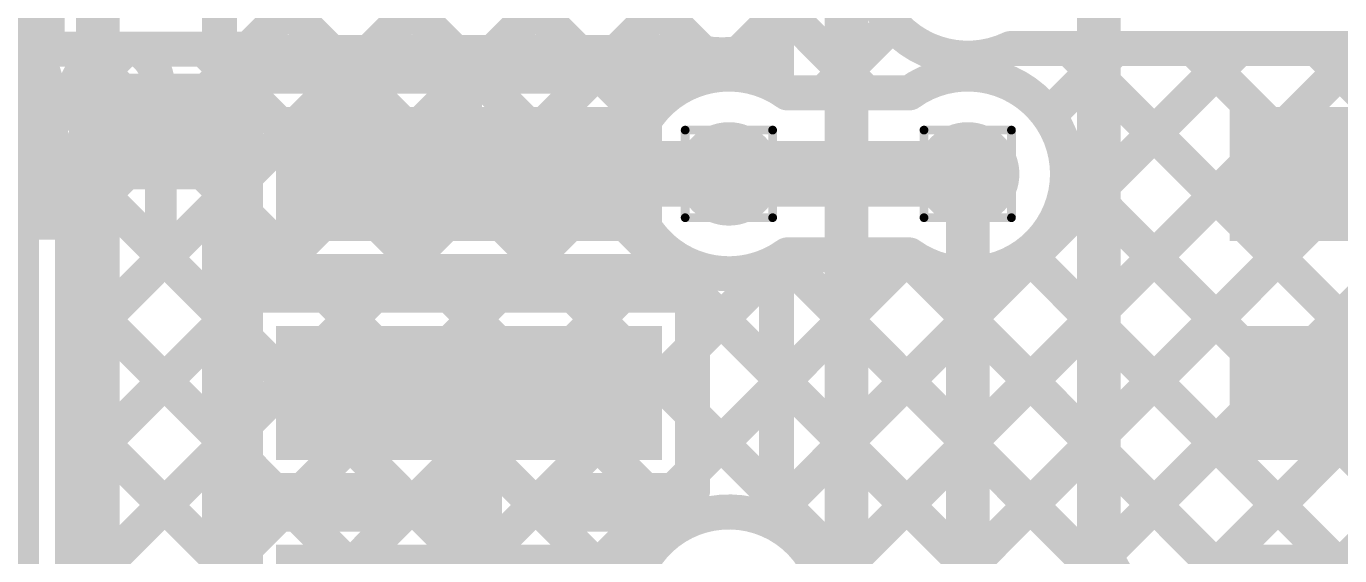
# Model space of a CAD drawing. Header units: inches. Extents: x -17 to 443, y -40 to 218.
# Drawn here: x 104.4 to 112.03, y 143.41 to 146.48 of the extents above; entities that cross this region are included whole.
import ezdxf

# ---------------------------------------------------------------- set-up
doc = ezdxf.new("R2010")
doc.units = ezdxf.units.IN
for name, color, linetype in [('Bottom Layer', 5, 'Continuous'), ('Drill Drawing', 1, 'Continuous'), ('Fabrication', 76, 'Continuous'), ('Top Layer', 1, 'Continuous'), ('Top Overlay', 2, 'Continuous'), ('Top Paste', 8, 'Continuous'), ('Top Solder', 216, 'Continuous'), ('Via Holes', 16, 'Continuous')]:
    doc.layers.add(name, color=color, linetype=linetype)
doc.styles.add('Arial', font='', dxfattribs={"height": 0.2})
doc.styles.get('Arial').set_extended_font_data('Arial')

# ---------------------------------------------------------------- blocks, each defined once
blk = doc.blocks.new('14_SO_27')
at = {"layer": 'Top Layer'}
for points in [[(-1.7501, -0.983), (-1.7501, -1.557), (-3.7881, -1.557), (-3.7881, -0.983)], [(3.7881, -0.983), (3.7881, -1.557), (1.7501, -1.557), (1.7501, -0.983)], [(-1.7501, -2.253), (-1.7501, -2.827), (-3.7881, -2.827), (-3.7881, -2.253)], [(3.7881, -2.253), (3.7881, -2.827), (1.7501, -2.827), (1.7501, -2.253)]]:
    blk.add_hatch(color=1, dxfattribs=at).paths.add_polyline_path(points)
at = {"layer": 'Top Paste'}
for points in [[(-1.7501, -0.983), (-1.7501, -1.557), (-3.7881, -1.557), (-3.7881, -0.983)], [(3.7881, -0.983), (3.7881, -1.557), (1.7501, -1.557), (1.7501, -0.983)], [(-1.7501, -2.253), (-1.7501, -2.827), (-3.7881, -2.827), (-3.7881, -2.253)], [(3.7881, -2.253), (3.7881, -2.827), (1.7501, -2.827), (1.7501, -2.253)]]:
    blk.add_hatch(color=8, dxfattribs=at).paths.add_polyline_path(points)
at = {"layer": 'Top Solder'}
for points in [[(-1.6485, -0.8814), (-1.6485, -1.6586), (-3.8897, -1.6586), (-3.8897, -0.8814)], [(3.8897, -0.8814), (3.8897, -1.6586), (1.6485, -1.6586), (1.6485, -0.8814)], [(-1.6485, -2.1514), (-1.6485, -2.9286), (-3.8897, -2.9286), (-3.8897, -2.1514)], [(3.8897, -2.1514), (3.8897, -2.9286), (1.6485, -2.9286), (1.6485, -2.1514)], [(-1.6485, -3.4214), (-1.6485, -4.1986), (-3.8897, -4.1986), (-3.8897, -3.4214)], [(3.8897, -3.4214), (3.8897, -4.1986), (1.6485, -4.1986), (1.6485, -3.4214)]]:
    blk.add_hatch(color=216, dxfattribs=at).paths.add_polyline_path(points)
blk = doc.blocks.new('C___0402_256')
at = {"layer": 'Top Layer'}
for points in [[(-0.6985, -0.3175), (-0.6985, 0.3175), (-0.2413, 0.3175), (-0.2413, -0.3175)], [(0.2413, -0.3175), (0.2413, 0.3175), (0.6985, 0.3175), (0.6985, -0.3175)]]:
    blk.add_hatch(color=1, dxfattribs=at).paths.add_polyline_path(points)
at = {"layer": 'Top Paste'}
for points in [[(-0.6985, -0.3175), (-0.6985, 0.3175), (-0.2413, 0.3175), (-0.2413, -0.3175)], [(0.2413, -0.3175), (0.2413, 0.3175), (0.6985, 0.3175), (0.6985, -0.3175)]]:
    blk.add_hatch(color=8, dxfattribs=at).paths.add_polyline_path(points)
at = {"layer": 'Top Solder'}
for points in [[(-0.7585, -0.3775), (-0.7585, 0.3775), (-0.1813, 0.3775), (-0.1813, -0.3775)], [(0.1813, -0.3775), (0.1813, 0.3775), (0.7585, 0.3775), (0.7585, -0.3775)]]:
    blk.add_hatch(color=216, dxfattribs=at).paths.add_polyline_path(points)
at = {"layer": 'Top Overlay'}
for points in [[(-0.2794, 0.4064, 0.127, 0.127, 0), (-0.7874, 0.4064, 0.127, 0.127, 0)], [(-0.7874, -0.4064, 0.127, 0.127, 0), (-0.7874, 0.4064, 0.127, 0.127, 0)], [(0.7874, 0.4064, 0.127, 0.127, 0), (0.2794, 0.4064, 0.127, 0.127, 0)], [(0.7874, -0.4064, 0.127, 0.127, 0), (0.7874, 0.4064, 0.127, 0.127, 0)], [(-0.2794, -0.4064, 0.127, 0.127, 0), (-0.7874, -0.4064, 0.127, 0.127, 0)], [(0.2794, -0.4064, 0.127, 0.127, 0), (0.7874, -0.4064, 0.127, 0.127, 0)]]:
    blk.add_lwpolyline(points, format="xyseb", dxfattribs=at)
for points in [[(-0.8191, 0.4064, 0.0635, 0.0635, 1), (-0.7556, 0.4064, 0.0635, 0.0635, 1)], [(-0.8191, 0.4064, 0.0635, 0.0635, 1), (-0.7556, 0.4064, 0.0635, 0.0635, 1)], [(-0.3111, 0.4064, 0.0635, 0.0635, 1), (-0.2477, 0.4064, 0.0635, 0.0635, 1)], [(0.2477, 0.4064, 0.0635, 0.0635, 1), (0.3112, 0.4064, 0.0635, 0.0635, 1)], [(0.7556, 0.4064, 0.0635, 0.0635, 1), (0.8191, 0.4064, 0.0635, 0.0635, 1)], [(0.7556, 0.4064, 0.0635, 0.0635, 1), (0.8191, 0.4064, 0.0635, 0.0635, 1)], [(-0.8191, -0.4064, 0.0635, 0.0635, 1), (-0.7556, -0.4064, 0.0635, 0.0635, 1)], [(-0.8191, -0.4064, 0.0635, 0.0635, 1), (-0.7556, -0.4064, 0.0635, 0.0635, 1)], [(-0.3111, -0.4064, 0.0635, 0.0635, 1), (-0.2477, -0.4064, 0.0635, 0.0635, 1)], [(0.2477, -0.4064, 0.0635, 0.0635, 1), (0.3112, -0.4064, 0.0635, 0.0635, 1)], [(0.7556, -0.4064, 0.0635, 0.0635, 1), (0.8191, -0.4064, 0.0635, 0.0635, 1)], [(0.7556, -0.4064, 0.0635, 0.0635, 1), (0.8191, -0.4064, 0.0635, 0.0635, 1)]]:
    blk.add_lwpolyline(points, format="xyseb", close=True, dxfattribs=at)

msp = doc.modelspace()

# ---------------------------------------------------------------- hatches: boundary and pattern name
at = {"layer": 'Bottom Layer'}
h = msp.add_hatch(color=5, dxfattribs=at)
edge = h.paths.add_edge_path()
edge.add_arc((108.4777, 145.6195), 0.3, 0, 360)
h = msp.add_hatch(color=5, dxfattribs=at)
edge = h.paths.add_edge_path()
edge.add_arc((109.8647, 145.6195), 0.3, 0, 360)
at = {"layer": 'Top Layer'}
h = msp.add_hatch(color=1, dxfattribs=at)
edge = h.paths.add_edge_path()
edge.add_arc((108.4777, 145.6195), 0.3, 0, 360)
h = msp.add_hatch(color=1, dxfattribs=at)
edge = h.paths.add_edge_path()
edge.add_arc((109.8647, 145.6195), 0.3, 0, 360)
at = {"layer": 'Via Holes'}
h = msp.add_hatch(color=7, dxfattribs=at)
edge = h.paths.add_edge_path()
edge.add_arc((108.4777, 145.6195), 0.15, 0, 360)
h = msp.add_hatch(color=7, dxfattribs=at)
edge = h.paths.add_edge_path()
edge.add_arc((109.8647, 145.6195), 0.15, 0, 360)

# ---------------------------------------------------------------- linework, layer by layer
at = {"layer": 'Bottom Layer'}
for points in [[(105.5188, 159.0539, 0.2032, 0.2032, 0), (105.5188, 139.2717, 0.2032, 0.2032, 0)], [(104.3442, 139.5644, 0.254, 0.254, 0), (104.3442, 158.7611, 0.254, 0.254, 0)], [(104.8124, 139.6652, 0.254, 0.254, 0), (104.8124, 158.6603, 0.254, 0.254, 0)], [(105.5188, 144.0173, 0.2032, 0.2032, 0), (111.731, 150.2296, 0.2032, 0.2032, 0)], [(105.5188, 149.8459, 0.2032, 0.2032, 0), (109.2753, 146.0894, 0.2032, 0.2032, 0)], [(105.5188, 149.1275, 0.2032, 0.2032, 0), (108.4482, 146.1981, 0.2032, 0.2032, 0)], [(105.5188, 145.4542, 0.2032, 0.2032, 0), (109.0242, 148.9596, 0.2032, 0.2032, 0)], [(105.5188, 146.1726, 0.2032, 0.2032, 0), (108.3057, 148.9596, 0.2032, 0.2032, 0)], [(105.5188, 144.7358, 0.2032, 0.2032, 0), (109.6676, 148.8846, 0.2032, 0.2032, 0)], [(105.5188, 148.4091, 0.2032, 0.2032, 0), (107.9922, 145.9356, 0.2032, 0.2032, 0)], [(109.009, 141.0418, 0.2032, 0.2032, 0), (116.192, 148.2248, 0.2032, 0.2032, 0)], [(105.5188, 147.6907, 0.2032, 0.2032, 0), (115.2608, 137.9486, 0.2032, 0.2032, 0)], [(109.4664, 140.7808, 0.2032, 0.2032, 0), (116.192, 147.5064, 0.2032, 0.2032, 0)], [(110.1128, 146.3463, 0.2032, 0.2032, -1.506724), (110.0663, 147.4131, 0.2032, 0.2032, 0)], [(108.4153, 146.1955, 0.2032, 0.2032, 0), (109.3442, 147.1243, 0.2032, 0.2032, 0)], [(105.5188, 146.9722, 0.2032, 0.2032, 0), (114.6781, 137.813, 0.2032, 0.2032, 0)], [(109.0276, 146.0894, 0.2032, 0.2032, 0), (109.4277, 146.4894, 0.2032, 0.2032, 0)], [(108.7057, 143.6121, 0.2032, 0.2032, 0), (111.4398, 146.3463, 0.2032, 0.2032, 0)], [(108.9476, 142.4173, 0.2032, 0.2032, 0), (112.8766, 146.3463, 0.2032, 0.2032, 0)], [(108.9476, 141.6988, 0.2032, 0.2032, 0), (113.5951, 146.3463, 0.2032, 0.2032, 0)], [(109.0382, 143.2263, 0.2032, 0.2032, 0), (112.1582, 146.3463, 0.2032, 0.2032, 0)], [(109.7875, 146.2956, 0.2032, 0.2032, 0), (109.8846, 146.1985, 0.2032, 0.2032, 0)], [(109.8555, 146.1988, 0.2032, 0.2032, 0), (109.9541, 146.2974, 0.2032, 0.2032, 0)], [(110.1128, 146.3463, 0.2032, 0.2032, 0), (113.8144, 146.3463, 0.2032, 0.2032, 0)], [(110.3342, 145.959, 0.2032, 0.2032, 0), (110.7214, 146.3463, 0.2032, 0.2032, 0)], [(110.4553, 146.3463, 0.2032, 0.2032, 0), (116.1921, 140.6095, 0.2032, 0.2032, 0)], [(111.1737, 146.3463, 0.2032, 0.2032, 0), (116.1921, 141.3279, 0.2032, 0.2032, 0)], [(111.8921, 146.3463, 0.2032, 0.2032, 0), (116.192, 142.0463, 0.2032, 0.2032, 0)], [(105.5188, 146.2538, 0.2032, 0.2032, 0), (108.1901, 143.5824, 0.2032, 0.2032, 0)], [(108.8167, 145.1496, 0.2032, 0.2032, -1.954384), (108.8167, 146.0894, 0.2032, 0.2032, 0)], [(109.5257, 146.0894, 0.2032, 0.2032, -0.611631), (110.4441, 145.6195, 0.2032, 0.2032, 0)], [(108.8167, 146.0894, 0.2032, 0.2032, 0), (109.5257, 146.0894, 0.2032, 0.2032, 0)], [(105.5188, 143.2989, 0.2032, 0.2032, 0), (107.9017, 145.6819, 0.2032, 0.2032, 0)], [(108.4777, 145.6195, 0.381, 0.381, 0), (109.8647, 145.6195, 0.381, 0.381, 0)], [(110.4441, 145.6195, 0.2032, 0.2032, -0.611631), (109.5257, 145.1496, 0.2032, 0.2032, 0)], [(110.4438, 145.6394, 0.2032, 0.2032, 0), (116.1921, 139.8911, 0.2032, 0.2032, 0)], [(105.5188, 145.5354, 0.2032, 0.2032, 0), (107.9028, 143.1513, 0.2032, 0.2032, 0)], [(105.5188, 142.5805, 0.2032, 0.2032, 0), (108.11, 145.1717, 0.2032, 0.2032, 0)], [(105.5188, 141.1436, 0.2032, 0.2032, 0), (109.5247, 145.1496, 0.2032, 0.2032, 0)], [(108.8167, 145.1496, 0.2032, 0.2032, 0), (109.5257, 145.1496, 0.2032, 0.2032, 0)], [(109.4967, 145.1496, 0.2032, 0.2032, 0), (116.0052, 138.6411, 0.2032, 0.2032, 0)], [(110.2103, 145.1544, 0.2032, 0.2032, 0), (116.1794, 139.1853, 0.2032, 0.2032, 0)], [(105.5188, 141.8621, 0.2032, 0.2032, 0), (108.7848, 145.1282, 0.2032, 0.2032, 0)], [(108.7939, 145.1339, 0.2032, 0.2032, 0), (115.6927, 138.2351, 0.2032, 0.2032, 0)], [(105.5188, 144.817, 0.2032, 0.2032, 0), (108.0078, 142.3279, 0.2032, 0.2032, 0)], [(105.5188, 144.0986, 0.2032, 0.2032, 0), (108.0078, 141.6095, 0.2032, 0.2032, 0)], [(108.0078, 142.7405, 0.2032, 0.2032, -1.373923), (109.0571, 143.0795, 0.2032, 0.2032, 0)], [(105.5188, 143.3801, 0.2032, 0.2032, 0), (108.0865, 140.8124, 0.2032, 0.2032, 0)]]:
    msp.add_lwpolyline(points, format="xyseb", dxfattribs=at)
for points in [[(109.3769, 146.4894, 0.1016, 0.1016, 1), (109.4785, 146.4894, 0.1016, 0.1016, 1)], [(109.7367, 146.2956, 0.1016, 0.1016, 1), (109.8383, 146.2956, 0.1016, 0.1016, 1)], [(109.9033, 146.2974, 0.1016, 0.1016, 1), (110.0049, 146.2974, 0.1016, 0.1016, 1)], [(110.062, 146.3463, 0.1016, 0.1016, 1), (110.1636, 146.3463, 0.1016, 0.1016, 1)], [(110.062, 146.3463, 0.1016, 0.1016, 1), (110.1636, 146.3463, 0.1016, 0.1016, 1)], [(110.4045, 146.3463, 0.1016, 0.1016, 1), (110.5061, 146.3463, 0.1016, 0.1016, 1)], [(110.6706, 146.3463, 0.1016, 0.1016, 1), (110.7722, 146.3463, 0.1016, 0.1016, 1)], [(111.1229, 146.3463, 0.1016, 0.1016, 1), (111.2245, 146.3463, 0.1016, 0.1016, 1)], [(111.389, 146.3463, 0.1016, 0.1016, 1), (111.4906, 146.3463, 0.1016, 0.1016, 1)], [(111.8413, 146.3463, 0.1016, 0.1016, 1), (111.9429, 146.3463, 0.1016, 0.1016, 1)], [(105.468, 146.2538, 0.1016, 0.1016, 1), (105.5696, 146.2538, 0.1016, 0.1016, 1)], [(105.468, 146.1726, 0.1016, 0.1016, 1), (105.5696, 146.1726, 0.1016, 0.1016, 1)], [(108.3645, 146.1955, 0.1016, 0.1016, 1), (108.4661, 146.1955, 0.1016, 0.1016, 1)], [(108.3974, 146.1981, 0.1016, 0.1016, 1), (108.499, 146.1981, 0.1016, 0.1016, 1)], [(109.8047, 146.1988, 0.1016, 0.1016, 1), (109.9063, 146.1988, 0.1016, 0.1016, 1)], [(109.8338, 146.1985, 0.1016, 0.1016, 1), (109.9354, 146.1985, 0.1016, 0.1016, 1)], [(108.7659, 146.0894, 0.1016, 0.1016, 1), (108.8675, 146.0894, 0.1016, 0.1016, 1)], [(108.7659, 146.0894, 0.1016, 0.1016, 1), (108.8675, 146.0894, 0.1016, 0.1016, 1)], [(108.9768, 146.0894, 0.1016, 0.1016, 1), (109.0784, 146.0894, 0.1016, 0.1016, 1)], [(109.2245, 146.0894, 0.1016, 0.1016, 1), (109.3261, 146.0894, 0.1016, 0.1016, 1)], [(109.4749, 146.0894, 0.1016, 0.1016, 1), (109.5765, 146.0894, 0.1016, 0.1016, 1)], [(109.4749, 146.0894, 0.1016, 0.1016, 1), (109.5765, 146.0894, 0.1016, 0.1016, 1)], [(107.9414, 145.9356, 0.1016, 0.1016, 1), (108.043, 145.9356, 0.1016, 0.1016, 1)], [(110.2834, 145.959, 0.1016, 0.1016, 1), (110.385, 145.959, 0.1016, 0.1016, 1)], [(107.8509, 145.6819, 0.1016, 0.1016, 1), (107.9525, 145.6819, 0.1016, 0.1016, 1)], [(108.3825, 145.6195, 0.1905, 0.1905, 1), (108.573, 145.6195, 0.1905, 0.1905, 1)], [(109.7694, 145.6195, 0.1905, 0.1905, 1), (109.9599, 145.6195, 0.1905, 0.1905, 1)], [(110.393, 145.6394, 0.1016, 0.1016, 1), (110.4946, 145.6394, 0.1016, 0.1016, 1)], [(110.3933, 145.6195, 0.1016, 0.1016, 1), (110.4949, 145.6195, 0.1016, 0.1016, 1)], [(110.3933, 145.6195, 0.1016, 0.1016, 1), (110.4949, 145.6195, 0.1016, 0.1016, 1)], [(105.468, 145.5354, 0.1016, 0.1016, 1), (105.5696, 145.5354, 0.1016, 0.1016, 1)], [(105.468, 145.4542, 0.1016, 0.1016, 1), (105.5696, 145.4542, 0.1016, 0.1016, 1)], [(108.0592, 145.1717, 0.1016, 0.1016, 1), (108.1608, 145.1717, 0.1016, 0.1016, 1)], [(108.7659, 145.1496, 0.1016, 0.1016, 1), (108.8675, 145.1496, 0.1016, 0.1016, 1)], [(108.7659, 145.1496, 0.1016, 0.1016, 1), (108.8675, 145.1496, 0.1016, 0.1016, 1)], [(109.4459, 145.1496, 0.1016, 0.1016, 1), (109.5475, 145.1496, 0.1016, 0.1016, 1)], [(109.4739, 145.1496, 0.1016, 0.1016, 1), (109.5755, 145.1496, 0.1016, 0.1016, 1)], [(109.4749, 145.1496, 0.1016, 0.1016, 1), (109.5765, 145.1496, 0.1016, 0.1016, 1)], [(109.4749, 145.1496, 0.1016, 0.1016, 1), (109.5765, 145.1496, 0.1016, 0.1016, 1)], [(110.1595, 145.1544, 0.1016, 0.1016, 1), (110.2611, 145.1544, 0.1016, 0.1016, 1)], [(108.734, 145.1282, 0.1016, 0.1016, 1), (108.8356, 145.1282, 0.1016, 0.1016, 1)], [(108.7431, 145.1339, 0.1016, 0.1016, 1), (108.8447, 145.1339, 0.1016, 0.1016, 1)], [(105.468, 144.817, 0.1016, 0.1016, 1), (105.5696, 144.817, 0.1016, 0.1016, 1)], [(105.468, 144.7358, 0.1016, 0.1016, 1), (105.5696, 144.7358, 0.1016, 0.1016, 1)], [(105.468, 144.0986, 0.1016, 0.1016, 1), (105.5696, 144.0986, 0.1016, 0.1016, 1)], [(105.468, 144.0173, 0.1016, 0.1016, 1), (105.5696, 144.0173, 0.1016, 0.1016, 1)], [(108.6549, 143.6121, 0.1016, 0.1016, 1), (108.7565, 143.6121, 0.1016, 0.1016, 1)], [(108.1393, 143.5824, 0.1016, 0.1016, 1), (108.2409, 143.5824, 0.1016, 0.1016, 1)], [(105.468, 143.3801, 0.1016, 0.1016, 1), (105.5696, 143.3801, 0.1016, 0.1016, 1)]]:
    msp.add_lwpolyline(points, format="xyseb", close=True, dxfattribs=at)
at = {"layer": 'Drill Drawing'}
for points in [[(108.2237, 145.8735, 0.0508, 0.0508, 0), (108.7317, 145.8735, 0.0508, 0.0508, 0)], [(108.2237, 145.3655, 0.0508, 0.0508, 0), (108.2237, 145.8735, 0.0508, 0.0508, 0)], [(108.7317, 145.3655, 0.0508, 0.0508, 0), (108.7317, 145.8735, 0.0508, 0.0508, 0)], [(109.6107, 145.8735, 0.0508, 0.0508, 0), (110.1187, 145.8735, 0.0508, 0.0508, 0)], [(109.6107, 145.3655, 0.0508, 0.0508, 0), (109.6107, 145.8735, 0.0508, 0.0508, 0)], [(110.1187, 145.3655, 0.0508, 0.0508, 0), (110.1187, 145.8735, 0.0508, 0.0508, 0)], [(108.2237, 145.3655, 0.0508, 0.0508, 0), (108.7317, 145.3655, 0.0508, 0.0508, 0)], [(109.6107, 145.3655, 0.0508, 0.0508, 0), (110.1187, 145.3655, 0.0508, 0.0508, 0)]]:
    msp.add_lwpolyline(points, format="xyseb", dxfattribs=at)
for points in [[(108.211, 145.8735, 0.0254, 0.0254, 1), (108.2364, 145.8735, 0.0254, 0.0254, 1)], [(108.211, 145.8735, 0.0254, 0.0254, 1), (108.2364, 145.8735, 0.0254, 0.0254, 1)], [(108.719, 145.8735, 0.0254, 0.0254, 1), (108.7444, 145.8735, 0.0254, 0.0254, 1)], [(108.719, 145.8735, 0.0254, 0.0254, 1), (108.7444, 145.8735, 0.0254, 0.0254, 1)], [(109.598, 145.8735, 0.0254, 0.0254, 1), (109.6234, 145.8735, 0.0254, 0.0254, 1)], [(109.598, 145.8735, 0.0254, 0.0254, 1), (109.6234, 145.8735, 0.0254, 0.0254, 1)], [(110.106, 145.8735, 0.0254, 0.0254, 1), (110.1314, 145.8735, 0.0254, 0.0254, 1)], [(110.106, 145.8735, 0.0254, 0.0254, 1), (110.1314, 145.8735, 0.0254, 0.0254, 1)], [(108.211, 145.3655, 0.0254, 0.0254, 1), (108.2364, 145.3655, 0.0254, 0.0254, 1)], [(108.211, 145.3655, 0.0254, 0.0254, 1), (108.2364, 145.3655, 0.0254, 0.0254, 1)], [(108.719, 145.3655, 0.0254, 0.0254, 1), (108.7444, 145.3655, 0.0254, 0.0254, 1)], [(108.719, 145.3655, 0.0254, 0.0254, 1), (108.7444, 145.3655, 0.0254, 0.0254, 1)], [(109.598, 145.3655, 0.0254, 0.0254, 1), (109.6234, 145.3655, 0.0254, 0.0254, 1)], [(109.598, 145.3655, 0.0254, 0.0254, 1), (109.6234, 145.3655, 0.0254, 0.0254, 1)], [(110.106, 145.3655, 0.0254, 0.0254, 1), (110.1314, 145.3655, 0.0254, 0.0254, 1)], [(110.106, 145.3655, 0.0254, 0.0254, 1), (110.1314, 145.3655, 0.0254, 0.0254, 1)]]:
    msp.add_lwpolyline(points, format="xyseb", close=True, dxfattribs=at)
at = {"layer": 'Top Layer'}
for points in [[(110.6267, 143.5367, 0.254, 0.254, 0), (110.6267, 151.39, 0.254, 0.254, 0)], [(109.1601, 142.1578, 0.254, 0.254, 0), (109.1601, 147.7247, 0.254, 0.254, 0)], [(103.4162, 147.638, 0.2032, 0.2032, 0), (104.518, 146.5362, 0.2032, 0.2032, 0)], [(104.518, 146.3434, 0.2032, 0.2032, 0), (104.518, 147.3594, 0.2032, 0.2032, 0)], [(104.2424, 146.3331, 0.2032, 0.2032, 0), (104.518, 146.6087, 0.2032, 0.2032, 0)], [(108.7537, 146.4026, 0.2032, 0.2032, -0.222426), (108.267, 146.3364, 0.2032, 0.2032, 0)], [(108.7537, 146.1289, 0.2032, 0.2032, 0), (108.7537, 146.4026, 0.2032, 0.2032, 0)], [(104.517, 145.8893, 0.2032, 0.2032, 0), (104.9711, 146.3434, 0.2032, 0.2032, 0)], [(104.518, 146.3434, 0.2032, 0.2032, 0), (105.6702, 146.3434, 0.2032, 0.2032, 0)], [(104.6643, 145.3181, 0.2032, 0.2032, 0), (105.6702, 146.324, 0.2032, 0.2032, 0)], [(104.7108, 146.3434, 0.2032, 0.2032, 0), (105.6702, 145.384, 0.2032, 0.2032, 0)], [(105.4292, 146.3434, 0.2032, 0.2032, 0), (105.6702, 146.1024, 0.2032, 0.2032, 0)], [(105.6702, 146.3231, 0.2032, 0.2032, 0), (108.267, 146.3231, 0.2032, 0.2032, 0)], [(106.168, 146.3231, 0.2032, 0.2032, 0), (106.3052, 146.1859, 0.2032, 0.2032, 0)], [(106.2505, 146.1859, 0.2032, 0.2032, 0), (106.3877, 146.3231, 0.2032, 0.2032, 0)], [(106.8864, 146.3231, 0.2032, 0.2032, 0), (107.0236, 146.1859, 0.2032, 0.2032, 0)], [(106.9689, 146.1859, 0.2032, 0.2032, 0), (107.1061, 146.3231, 0.2032, 0.2032, 0)], [(107.6048, 146.3231, 0.2032, 0.2032, 0), (107.742, 146.1859, 0.2032, 0.2032, 0)], [(107.6873, 146.1859, 0.2032, 0.2032, 0), (107.8245, 146.3231, 0.2032, 0.2032, 0)], [(108.3247, 146.3216, 0.2032, 0.2032, 0), (108.4481, 146.1981, 0.2032, 0.2032, 0)], [(108.4154, 146.1955, 0.2032, 0.2032, 0), (108.5384, 146.3186, 0.2032, 0.2032, 0)], [(104.2759, 146.2193, 0.2032, 0.2032, -0.198912), (104.6649, 145.2804, 0.2032, 0.2032, 0)], [(105.6702, 146.1859, 0.2032, 0.2032, 0), (108.267, 146.1859, 0.2032, 0.2032, 0)], [(105.6702, 145.0531, 0.2032, 0.2032, 0), (105.6702, 146.1859, 0.2032, 0.2032, 0)], [(108.267, 146.1592, 0.2032, 0.2032, -0.220658), (108.7537, 146.1289, 0.2032, 0.2032, 0)], [(104.5749, 145.7609, 0.2032, 0.2032, 0), (105.6702, 144.6656, 0.2032, 0.2032, 0)], [(106.9686, 145.6195, 0.381, 0.381, 0), (108.4777, 145.6195, 0.381, 0.381, 0)], [(104.6649, 144.6003, 0.2032, 0.2032, 0), (105.6702, 145.6056, 0.2032, 0.2032, 0)], [(109.8647, 142.3846, 0.254, 0.254, 0), (109.8647, 145.5488, 0.254, 0.254, 0)], [(104.6649, 141.1424, 0.2032, 0.2032, 0), (104.6649, 145.2804, 0.2032, 0.2032, 0)], [(108.7537, 145.11, 0.2032, 0.2032, -0.220658), (108.267, 145.0798, 0.2032, 0.2032, 0)], [(108.267, 144.6103, 0.2032, 0.2032, 0), (108.7537, 145.097, 0.2032, 0.2032, 0)], [(108.7537, 143.5889, 0.2032, 0.2032, 0), (108.7537, 145.11, 0.2032, 0.2032, 0)], [(105.6702, 145.0531, 0.2032, 0.2032, 0), (108.267, 145.0531, 0.2032, 0.2032, 0)], [(105.6989, 144.9159, 0.2032, 0.2032, 0), (105.8361, 145.0531, 0.2032, 0.2032, 0)], [(106.0011, 145.0531, 0.2032, 0.2032, 0), (106.1383, 144.9159, 0.2032, 0.2032, 0)], [(106.4173, 144.9159, 0.2032, 0.2032, 0), (106.5545, 145.0531, 0.2032, 0.2032, 0)], [(106.7195, 145.0531, 0.2032, 0.2032, 0), (106.8567, 144.9159, 0.2032, 0.2032, 0)], [(107.1357, 144.9159, 0.2032, 0.2032, 0), (107.2729, 145.0531, 0.2032, 0.2032, 0)], [(107.438, 145.0531, 0.2032, 0.2032, 0), (107.5752, 144.9159, 0.2032, 0.2032, 0)], [(107.8542, 144.9159, 0.2032, 0.2032, 0), (107.9914, 145.0531, 0.2032, 0.2032, 0)], [(108.1564, 145.0531, 0.2032, 0.2032, 0), (108.7537, 144.4558, 0.2032, 0.2032, 0)], [(104.6649, 144.9525, 0.2032, 0.2032, 0), (105.6702, 143.9472, 0.2032, 0.2032, 0)], [(105.6702, 144.9159, 0.2032, 0.2032, 0), (108.267, 144.9159, 0.2032, 0.2032, 0)], [(105.6702, 143.7831, 0.2032, 0.2032, 0), (105.6702, 144.9159, 0.2032, 0.2032, 0)], [(108.267, 143.7831, 0.2032, 0.2032, 0), (108.267, 144.9159, 0.2032, 0.2032, 0)], [(104.6649, 143.8818, 0.2032, 0.2032, 0), (105.6702, 144.8872, 0.2032, 0.2032, 0)], [(106.9686, 143.0795, 0.381, 0.381, 0), (106.9686, 144.3495, 0.381, 0.381, 0)], [(108.267, 143.8919, 0.2032, 0.2032, 0), (108.7537, 144.3786, 0.2032, 0.2032, 0)], [(104.6649, 144.2341, 0.2032, 0.2032, 0), (105.6702, 143.2287, 0.2032, 0.2032, 0)], [(108.267, 144.224, 0.2032, 0.2032, 0), (108.7537, 143.7373, 0.2032, 0.2032, 0)], [(104.6649, 143.1634, 0.2032, 0.2032, 0), (105.6702, 144.1687, 0.2032, 0.2032, 0)], [(108.1582, 143.7831, 0.2032, 0.2032, 0), (108.267, 143.8919, 0.2032, 0.2032, 0)], [(105.6702, 143.7831, 0.2032, 0.2032, 0), (106.4987, 143.7831, 0.2032, 0.2032, 0)], [(105.8343, 143.7831, 0.2032, 0.2032, 0), (105.9715, 143.6459, 0.2032, 0.2032, 0)], [(105.8657, 143.6459, 0.2032, 0.2032, 0), (106.0029, 143.7831, 0.2032, 0.2032, 0)], [(106.4987, 143.6459, 0.2032, 0.2032, 0), (106.4987, 143.7831, 0.2032, 0.2032, 0)], [(107.4385, 143.7831, 0.2032, 0.2032, 0), (108.267, 143.7831, 0.2032, 0.2032, 0)], [(107.4385, 143.6459, 0.2032, 0.2032, 0), (107.4385, 143.7831, 0.2032, 0.2032, 0)], [(107.9895, 143.7831, 0.2032, 0.2032, 0), (108.1267, 143.6459, 0.2032, 0.2032, 0)], [(108.021, 143.6459, 0.2032, 0.2032, 0), (108.1582, 143.7831, 0.2032, 0.2032, 0)], [(105.6702, 143.6459, 0.2032, 0.2032, 0), (106.4987, 143.6459, 0.2032, 0.2032, 0)], [(105.6702, 142.5131, 0.2032, 0.2032, 0), (105.6702, 143.6459, 0.2032, 0.2032, 0)], [(107.4385, 143.6459, 0.2032, 0.2032, 0), (108.267, 143.6459, 0.2032, 0.2032, 0)], [(108.267, 143.6192, 0.2032, 0.2032, -0.220658), (108.7537, 143.5889, 0.2032, 0.2032, 0)], [(111.0839, 143.0795, 0.254, 0.254, -0.414214), (110.6267, 143.5367, 0.254, 0.254, 0)], [(104.6649, 143.5156, 0.2032, 0.2032, 0), (107.5765, 140.604, 0.2032, 0.2032, 0)], [(104.6649, 142.445, 0.2032, 0.2032, 0), (105.6702, 143.4503, 0.2032, 0.2032, 0)]]:
    msp.add_lwpolyline(points, format="xyseb", dxfattribs=at)
for points in [[(104.4672, 146.5362, 0.1016, 0.1016, 1), (104.5688, 146.5362, 0.1016, 0.1016, 1)], [(108.7029, 146.4026, 0.1016, 0.1016, 1), (108.8045, 146.4026, 0.1016, 0.1016, 1)], [(108.7029, 146.4026, 0.1016, 0.1016, 1), (108.8045, 146.4026, 0.1016, 0.1016, 1)], [(104.4672, 146.3434, 0.1016, 0.1016, 1), (104.5688, 146.3434, 0.1016, 0.1016, 1)], [(104.4672, 146.3434, 0.1016, 0.1016, 1), (104.5688, 146.3434, 0.1016, 0.1016, 1)], [(104.66, 146.3434, 0.1016, 0.1016, 1), (104.7616, 146.3434, 0.1016, 0.1016, 1)], [(104.9203, 146.3434, 0.1016, 0.1016, 1), (105.0219, 146.3434, 0.1016, 0.1016, 1)], [(105.3784, 146.3434, 0.1016, 0.1016, 1), (105.48, 146.3434, 0.1016, 0.1016, 1)], [(105.6194, 146.3434, 0.1016, 0.1016, 1), (105.721, 146.3434, 0.1016, 0.1016, 1)], [(105.6194, 146.324, 0.1016, 0.1016, 1), (105.721, 146.324, 0.1016, 0.1016, 1)], [(105.6194, 146.3231, 0.1016, 0.1016, 1), (105.721, 146.3231, 0.1016, 0.1016, 1)], [(106.1172, 146.3231, 0.1016, 0.1016, 1), (106.2188, 146.3231, 0.1016, 0.1016, 1)], [(106.3369, 146.3231, 0.1016, 0.1016, 1), (106.4385, 146.3231, 0.1016, 0.1016, 1)], [(106.8356, 146.3231, 0.1016, 0.1016, 1), (106.9372, 146.3231, 0.1016, 0.1016, 1)], [(107.0553, 146.3231, 0.1016, 0.1016, 1), (107.1569, 146.3231, 0.1016, 0.1016, 1)], [(107.554, 146.3231, 0.1016, 0.1016, 1), (107.6556, 146.3231, 0.1016, 0.1016, 1)], [(107.7737, 146.3231, 0.1016, 0.1016, 1), (107.8753, 146.3231, 0.1016, 0.1016, 1)], [(108.2162, 146.3364, 0.1016, 0.1016, 1), (108.3178, 146.3364, 0.1016, 0.1016, 1)], [(108.2162, 146.3231, 0.1016, 0.1016, 1), (108.3178, 146.3231, 0.1016, 0.1016, 1)], [(108.2739, 146.3216, 0.1016, 0.1016, 1), (108.3755, 146.3216, 0.1016, 0.1016, 1)], [(108.4876, 146.3186, 0.1016, 0.1016, 1), (108.5892, 146.3186, 0.1016, 0.1016, 1)], [(105.6194, 146.1859, 0.1016, 0.1016, 1), (105.721, 146.1859, 0.1016, 0.1016, 1)], [(105.6194, 146.1859, 0.1016, 0.1016, 1), (105.721, 146.1859, 0.1016, 0.1016, 1)], [(106.1997, 146.1859, 0.1016, 0.1016, 1), (106.3013, 146.1859, 0.1016, 0.1016, 1)], [(106.2544, 146.1859, 0.1016, 0.1016, 1), (106.356, 146.1859, 0.1016, 0.1016, 1)], [(106.9181, 146.1859, 0.1016, 0.1016, 1), (107.0197, 146.1859, 0.1016, 0.1016, 1)], [(106.9728, 146.1859, 0.1016, 0.1016, 1), (107.0744, 146.1859, 0.1016, 0.1016, 1)], [(107.6365, 146.1859, 0.1016, 0.1016, 1), (107.7381, 146.1859, 0.1016, 0.1016, 1)], [(107.6912, 146.1859, 0.1016, 0.1016, 1), (107.7928, 146.1859, 0.1016, 0.1016, 1)], [(108.2162, 146.1859, 0.1016, 0.1016, 1), (108.3178, 146.1859, 0.1016, 0.1016, 1)], [(108.2162, 146.1592, 0.1016, 0.1016, 1), (108.3178, 146.1592, 0.1016, 0.1016, 1)], [(108.3646, 146.1955, 0.1016, 0.1016, 1), (108.4662, 146.1955, 0.1016, 0.1016, 1)], [(108.3973, 146.1981, 0.1016, 0.1016, 1), (108.4989, 146.1981, 0.1016, 0.1016, 1)], [(105.6194, 146.1024, 0.1016, 0.1016, 1), (105.721, 146.1024, 0.1016, 0.1016, 1)], [(108.7029, 146.1289, 0.1016, 0.1016, 1), (108.8045, 146.1289, 0.1016, 0.1016, 1)], [(108.7029, 146.1289, 0.1016, 0.1016, 1), (108.8045, 146.1289, 0.1016, 0.1016, 1)], [(104.4662, 145.8893, 0.1016, 0.1016, 1), (104.5678, 145.8893, 0.1016, 0.1016, 1)], [(104.5241, 145.7609, 0.1016, 0.1016, 1), (104.6257, 145.7609, 0.1016, 0.1016, 1)], [(106.8733, 145.6195, 0.1905, 0.1905, 1), (107.0638, 145.6195, 0.1905, 0.1905, 1)], [(108.3825, 145.6195, 0.1905, 0.1905, 1), (108.573, 145.6195, 0.1905, 0.1905, 1)], [(105.6194, 145.6056, 0.1016, 0.1016, 1), (105.721, 145.6056, 0.1016, 0.1016, 1)], [(109.8012, 145.5488, 0.127, 0.127, 1), (109.9282, 145.5488, 0.127, 0.127, 1)], [(105.6194, 145.384, 0.1016, 0.1016, 1), (105.721, 145.384, 0.1016, 0.1016, 1)], [(104.6135, 145.3181, 0.1016, 0.1016, 1), (104.7151, 145.3181, 0.1016, 0.1016, 1)], [(104.6141, 145.2804, 0.1016, 0.1016, 1), (104.7157, 145.2804, 0.1016, 0.1016, 1)], [(104.6141, 145.2804, 0.1016, 0.1016, 1), (104.7157, 145.2804, 0.1016, 0.1016, 1)], [(108.2162, 145.0798, 0.1016, 0.1016, 1), (108.3178, 145.0798, 0.1016, 0.1016, 1)], [(108.7029, 145.11, 0.1016, 0.1016, 1), (108.8045, 145.11, 0.1016, 0.1016, 1)], [(108.7029, 145.11, 0.1016, 0.1016, 1), (108.8045, 145.11, 0.1016, 0.1016, 1)], [(108.7029, 145.097, 0.1016, 0.1016, 1), (108.8045, 145.097, 0.1016, 0.1016, 1)], [(105.6194, 145.0531, 0.1016, 0.1016, 1), (105.721, 145.0531, 0.1016, 0.1016, 1)], [(105.6194, 145.0531, 0.1016, 0.1016, 1), (105.721, 145.0531, 0.1016, 0.1016, 1)], [(105.7853, 145.0531, 0.1016, 0.1016, 1), (105.8869, 145.0531, 0.1016, 0.1016, 1)], [(105.9503, 145.0531, 0.1016, 0.1016, 1), (106.0519, 145.0531, 0.1016, 0.1016, 1)], [(106.5037, 145.0531, 0.1016, 0.1016, 1), (106.6053, 145.0531, 0.1016, 0.1016, 1)], [(106.6687, 145.0531, 0.1016, 0.1016, 1), (106.7703, 145.0531, 0.1016, 0.1016, 1)], [(107.2221, 145.0531, 0.1016, 0.1016, 1), (107.3237, 145.0531, 0.1016, 0.1016, 1)], [(107.3872, 145.0531, 0.1016, 0.1016, 1), (107.4888, 145.0531, 0.1016, 0.1016, 1)], [(107.9406, 145.0531, 0.1016, 0.1016, 1), (108.0422, 145.0531, 0.1016, 0.1016, 1)], [(108.1056, 145.0531, 0.1016, 0.1016, 1), (108.2072, 145.0531, 0.1016, 0.1016, 1)], [(108.2162, 145.0531, 0.1016, 0.1016, 1), (108.3178, 145.0531, 0.1016, 0.1016, 1)], [(104.6141, 144.9525, 0.1016, 0.1016, 1), (104.7157, 144.9525, 0.1016, 0.1016, 1)], [(105.6194, 144.9159, 0.1016, 0.1016, 1), (105.721, 144.9159, 0.1016, 0.1016, 1)], [(105.6194, 144.9159, 0.1016, 0.1016, 1), (105.721, 144.9159, 0.1016, 0.1016, 1)], [(105.6481, 144.9159, 0.1016, 0.1016, 1), (105.7497, 144.9159, 0.1016, 0.1016, 1)], [(106.0875, 144.9159, 0.1016, 0.1016, 1), (106.1891, 144.9159, 0.1016, 0.1016, 1)], [(106.3665, 144.9159, 0.1016, 0.1016, 1), (106.4681, 144.9159, 0.1016, 0.1016, 1)], [(106.8059, 144.9159, 0.1016, 0.1016, 1), (106.9075, 144.9159, 0.1016, 0.1016, 1)], [(107.0849, 144.9159, 0.1016, 0.1016, 1), (107.1865, 144.9159, 0.1016, 0.1016, 1)], [(107.5244, 144.9159, 0.1016, 0.1016, 1), (107.626, 144.9159, 0.1016, 0.1016, 1)], [(107.8034, 144.9159, 0.1016, 0.1016, 1), (107.905, 144.9159, 0.1016, 0.1016, 1)], [(108.2162, 144.9159, 0.1016, 0.1016, 1), (108.3178, 144.9159, 0.1016, 0.1016, 1)], [(108.2162, 144.9159, 0.1016, 0.1016, 1), (108.3178, 144.9159, 0.1016, 0.1016, 1)], [(105.6194, 144.8872, 0.1016, 0.1016, 1), (105.721, 144.8872, 0.1016, 0.1016, 1)], [(105.6194, 144.6656, 0.1016, 0.1016, 1), (105.721, 144.6656, 0.1016, 0.1016, 1)], [(108.2162, 144.6103, 0.1016, 0.1016, 1), (108.3178, 144.6103, 0.1016, 0.1016, 1)], [(104.6141, 144.6003, 0.1016, 0.1016, 1), (104.7157, 144.6003, 0.1016, 0.1016, 1)], [(108.7029, 144.4558, 0.1016, 0.1016, 1), (108.8045, 144.4558, 0.1016, 0.1016, 1)], [(106.8733, 144.3495, 0.1905, 0.1905, 1), (107.0638, 144.3495, 0.1905, 0.1905, 1)], [(108.7029, 144.3786, 0.1016, 0.1016, 1), (108.8045, 144.3786, 0.1016, 0.1016, 1)], [(104.6141, 144.2341, 0.1016, 0.1016, 1), (104.7157, 144.2341, 0.1016, 0.1016, 1)], [(108.2162, 144.224, 0.1016, 0.1016, 1), (108.3178, 144.224, 0.1016, 0.1016, 1)], [(105.6194, 144.1687, 0.1016, 0.1016, 1), (105.721, 144.1687, 0.1016, 0.1016, 1)], [(105.6194, 143.9472, 0.1016, 0.1016, 1), (105.721, 143.9472, 0.1016, 0.1016, 1)], [(104.6141, 143.8818, 0.1016, 0.1016, 1), (104.7157, 143.8818, 0.1016, 0.1016, 1)], [(108.2162, 143.8919, 0.1016, 0.1016, 1), (108.3178, 143.8919, 0.1016, 0.1016, 1)], [(108.2162, 143.8919, 0.1016, 0.1016, 1), (108.3178, 143.8919, 0.1016, 0.1016, 1)], [(105.6194, 143.7831, 0.1016, 0.1016, 1), (105.721, 143.7831, 0.1016, 0.1016, 1)], [(105.6194, 143.7831, 0.1016, 0.1016, 1), (105.721, 143.7831, 0.1016, 0.1016, 1)], [(105.7835, 143.7831, 0.1016, 0.1016, 1), (105.8851, 143.7831, 0.1016, 0.1016, 1)], [(105.9521, 143.7831, 0.1016, 0.1016, 1), (106.0537, 143.7831, 0.1016, 0.1016, 1)], [(106.4479, 143.7831, 0.1016, 0.1016, 1), (106.5495, 143.7831, 0.1016, 0.1016, 1)], [(106.4479, 143.7831, 0.1016, 0.1016, 1), (106.5495, 143.7831, 0.1016, 0.1016, 1)], [(107.3877, 143.7831, 0.1016, 0.1016, 1), (107.4893, 143.7831, 0.1016, 0.1016, 1)], [(107.3877, 143.7831, 0.1016, 0.1016, 1), (107.4893, 143.7831, 0.1016, 0.1016, 1)], [(107.9387, 143.7831, 0.1016, 0.1016, 1), (108.0403, 143.7831, 0.1016, 0.1016, 1)], [(108.1074, 143.7831, 0.1016, 0.1016, 1), (108.209, 143.7831, 0.1016, 0.1016, 1)], [(108.1074, 143.7831, 0.1016, 0.1016, 1), (108.209, 143.7831, 0.1016, 0.1016, 1)], [(108.2162, 143.7831, 0.1016, 0.1016, 1), (108.3178, 143.7831, 0.1016, 0.1016, 1)], [(108.2162, 143.7831, 0.1016, 0.1016, 1), (108.3178, 143.7831, 0.1016, 0.1016, 1)], [(108.7029, 143.7373, 0.1016, 0.1016, 1), (108.8045, 143.7373, 0.1016, 0.1016, 1)], [(105.6194, 143.6459, 0.1016, 0.1016, 1), (105.721, 143.6459, 0.1016, 0.1016, 1)], [(105.6194, 143.6459, 0.1016, 0.1016, 1), (105.721, 143.6459, 0.1016, 0.1016, 1)], [(105.8149, 143.6459, 0.1016, 0.1016, 1), (105.9165, 143.6459, 0.1016, 0.1016, 1)], [(105.9207, 143.6459, 0.1016, 0.1016, 1), (106.0223, 143.6459, 0.1016, 0.1016, 1)], [(106.4479, 143.6459, 0.1016, 0.1016, 1), (106.5495, 143.6459, 0.1016, 0.1016, 1)], [(106.4479, 143.6459, 0.1016, 0.1016, 1), (106.5495, 143.6459, 0.1016, 0.1016, 1)], [(107.3877, 143.6459, 0.1016, 0.1016, 1), (107.4893, 143.6459, 0.1016, 0.1016, 1)], [(107.3877, 143.6459, 0.1016, 0.1016, 1), (107.4893, 143.6459, 0.1016, 0.1016, 1)], [(107.9702, 143.6459, 0.1016, 0.1016, 1), (108.0718, 143.6459, 0.1016, 0.1016, 1)], [(108.0759, 143.6459, 0.1016, 0.1016, 1), (108.1775, 143.6459, 0.1016, 0.1016, 1)], [(108.2162, 143.6459, 0.1016, 0.1016, 1), (108.3178, 143.6459, 0.1016, 0.1016, 1)], [(108.2162, 143.6192, 0.1016, 0.1016, 1), (108.3178, 143.6192, 0.1016, 0.1016, 1)], [(108.7029, 143.5889, 0.1016, 0.1016, 1), (108.8045, 143.5889, 0.1016, 0.1016, 1)], [(108.7029, 143.5889, 0.1016, 0.1016, 1), (108.8045, 143.5889, 0.1016, 0.1016, 1)], [(110.5632, 143.5367, 0.127, 0.127, 1), (110.6902, 143.5367, 0.127, 0.127, 1)], [(110.5632, 143.5367, 0.127, 0.127, 1), (110.6902, 143.5367, 0.127, 0.127, 1)], [(104.6141, 143.5156, 0.1016, 0.1016, 1), (104.7157, 143.5156, 0.1016, 0.1016, 1)], [(105.6194, 143.4503, 0.1016, 0.1016, 1), (105.721, 143.4503, 0.1016, 0.1016, 1)]]:
    msp.add_lwpolyline(points, format="xyseb", close=True, dxfattribs=at)

# ---------------------------------------------------------------- block references
msp.add_blockref('14_SO_27', (109.7377, 146.8895))
at = {"rotation": 270}
msp.add_blockref('C___0402_256', (105.1149, 146.3815), dxfattribs=at)

# ---------------------------------------------------------------- texts
at = {"layer": 'Fabrication', "style": 'Arial'}
msp.add_text('Thickness : 0.20mm', height=1.524, dxfattribs=at).set_placement((88.138, 145.2372))

doc.saveas('drawing.dxf')
